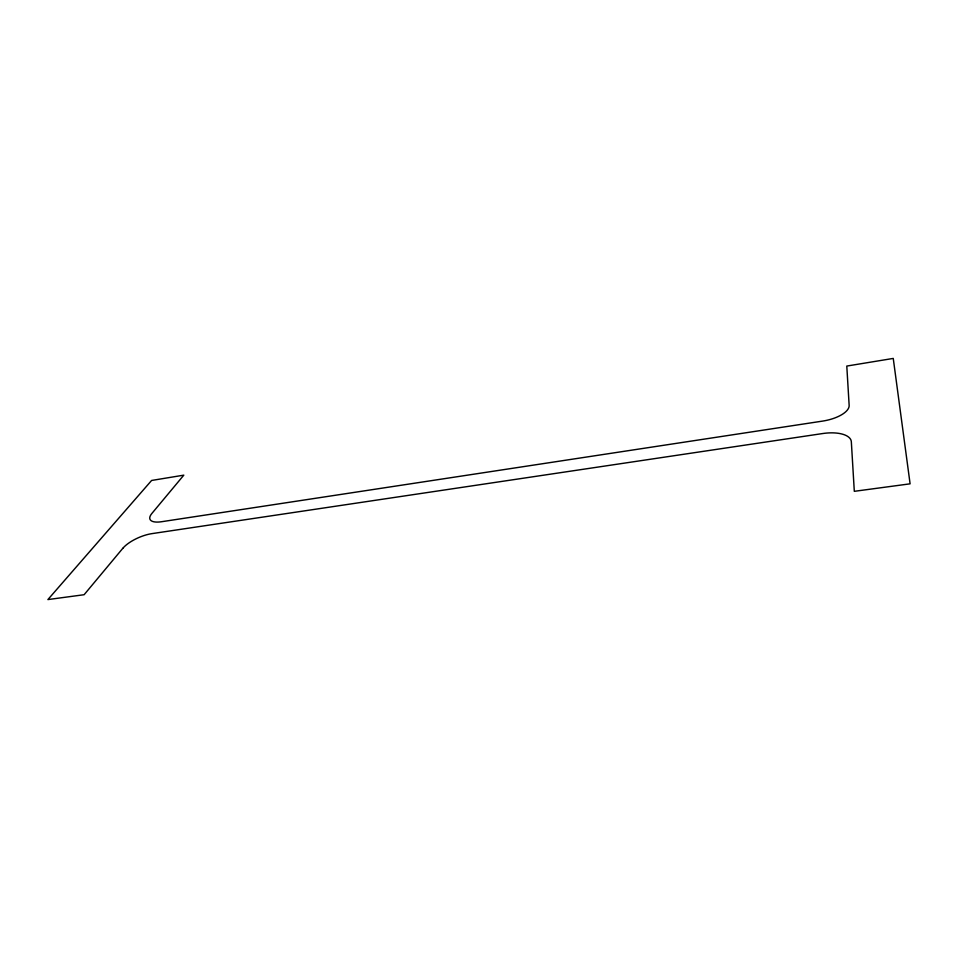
<?xml version="1.0" encoding="UTF-8"?>
<svg xmlns="http://www.w3.org/2000/svg" width="958" height="958" viewBox="0 0 958 958"><rect width="100%" height="100%" fill="white"/><g stroke="black" fill="none" stroke-linecap="round" stroke-linejoin="round"><path stroke-width="1.44" d="M122.78 548.347L84.124 594.714L47.9 599.576L151.603 480.461L183.804 475.156L151.891 513.44A22.453 8.143 -22.5 0 0 161.639 521.715L822.515 421.113A27.064 11.292 -10.4 0 0 849.147 405.342L846.788 366.064L893.251 358.424L910.1 483.826L854.308 491.322L851.339 441.83A28.477 12.55 -10.1 0 0 822.778 433.531L151.963 533.63A23.603 8.838 -23.4 0 0 122.78 548.347"/></g></svg>
